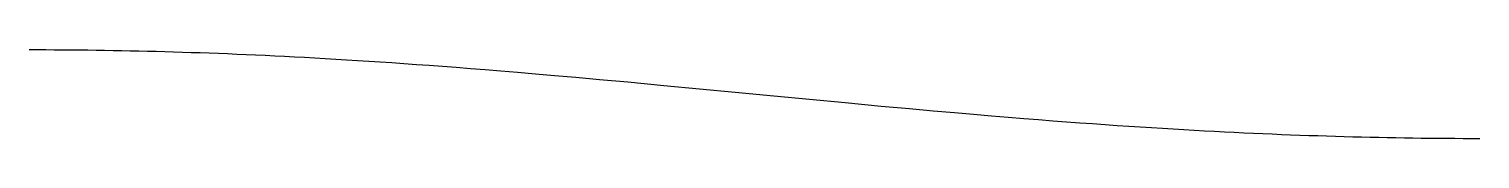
# Model space of a CAD drawing. Header units: metres. Extents: x 38.8 to 63.2, y 59.1 to 60.6.
import ezdxf

# ---------------------------------------------------------------- set-up
doc = ezdxf.new("R2010")
doc.units = ezdxf.units.M

msp = doc.modelspace()

# ---------------------------------------------------------------- linework, layer by layer
msp.add_lwpolyline([(38.776, 60.65), (38.916, 60.65), (39.057, 60.65), (39.199, 60.649), (39.34, 60.648), (39.481, 60.647), (39.623, 60.646), (39.765, 60.644), (39.907, 60.642), (40.05, 60.64), (40.193, 60.638), (40.337, 60.635), (40.481, 60.632), (40.625, 60.629), (40.771, 60.625), (40.917, 60.622), (41.064, 60.618), (41.212, 60.614), (41.361, 60.609), (41.51, 60.604), (41.661, 60.599), (41.813, 60.594), (41.966, 60.588), (42.121, 60.582), (42.277, 60.575), (42.435, 60.569), (42.594, 60.562), (42.755, 60.554), (42.918, 60.546), (43.083, 60.538), (43.25, 60.529), (43.42, 60.52), (43.592, 60.511), (43.767, 60.501), (43.945, 60.491), (44.126, 60.48), (44.311, 60.468), (44.5, 60.456), (44.693, 60.443), (44.891, 60.43), (45.094, 60.416), (45.303, 60.401), (45.518, 60.386), (45.741, 60.369), (45.972, 60.352), (46.212, 60.333), (46.464, 60.313), (46.728, 60.291), (47.009, 60.268), (47.308, 60.243), (47.632, 60.215), (47.989, 60.183), (48.391, 60.147), (48.865, 60.103), (49.475, 60.046), (50.677, 59.931), (51.323, 59.869), (52.525, 59.754), (53.135, 59.697), (53.609, 59.653), (54.011, 59.617), (54.368, 59.585), (54.692, 59.557), (54.991, 59.532), (55.272, 59.509), (55.536, 59.487), (55.788, 59.467), (56.028, 59.448), (56.259, 59.431), (56.482, 59.414), (56.697, 59.399), (56.906, 59.384), (57.109, 59.37), (57.307, 59.357), (57.5, 59.344), (57.689, 59.332), (57.874, 59.32), (58.055, 59.309), (58.233, 59.299), (58.408, 59.289), (58.58, 59.28), (58.75, 59.271), (58.917, 59.262), (59.082, 59.254), (59.245, 59.246), (59.406, 59.238), (59.565, 59.231), (59.723, 59.225), (59.879, 59.218), (60.034, 59.212), (60.187, 59.206), (60.339, 59.201), (60.49, 59.196), (60.639, 59.191), (60.788, 59.186), (60.936, 59.182), (61.083, 59.178), (61.229, 59.175), (61.375, 59.171), (61.519, 59.168), (61.663, 59.165), (61.807, 59.162), (61.95, 59.16), (62.093, 59.158), (62.235, 59.156), (62.377, 59.154), (62.519, 59.153), (62.66, 59.152), (62.801, 59.151), (62.943, 59.15), (63.084, 59.15), (63.224, 59.15)])

doc.saveas('drawing.dxf')
